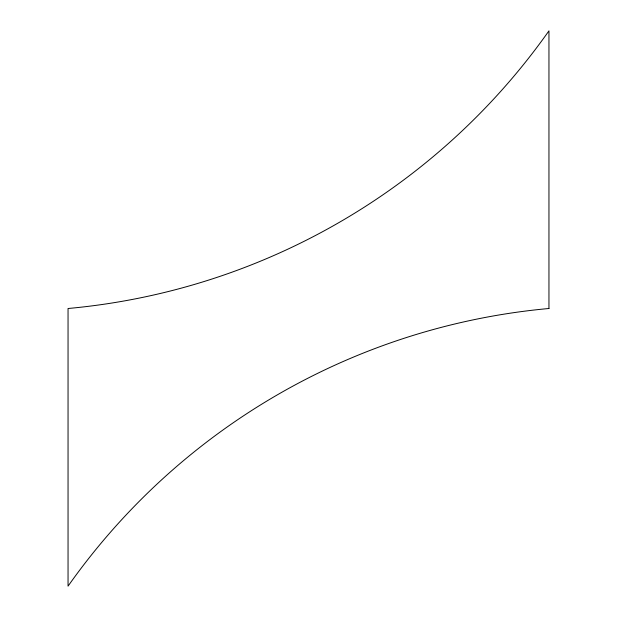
<?xml version="1.0" encoding="UTF-8"?>
<svg xmlns="http://www.w3.org/2000/svg" width="617" height="617" viewBox="0 0 617 617"><rect width="100%" height="100%" fill="white"/><g stroke="black" fill="none" stroke-linecap="round" stroke-linejoin="round"><path stroke-width="0.93" d="M548.953 308.5L548.953 30.85A662.157 662.157 0 0 1 68.047 308.5L68.047 586.15A662.157 662.157 0 0 1 548.953 308.5"/></g></svg>
